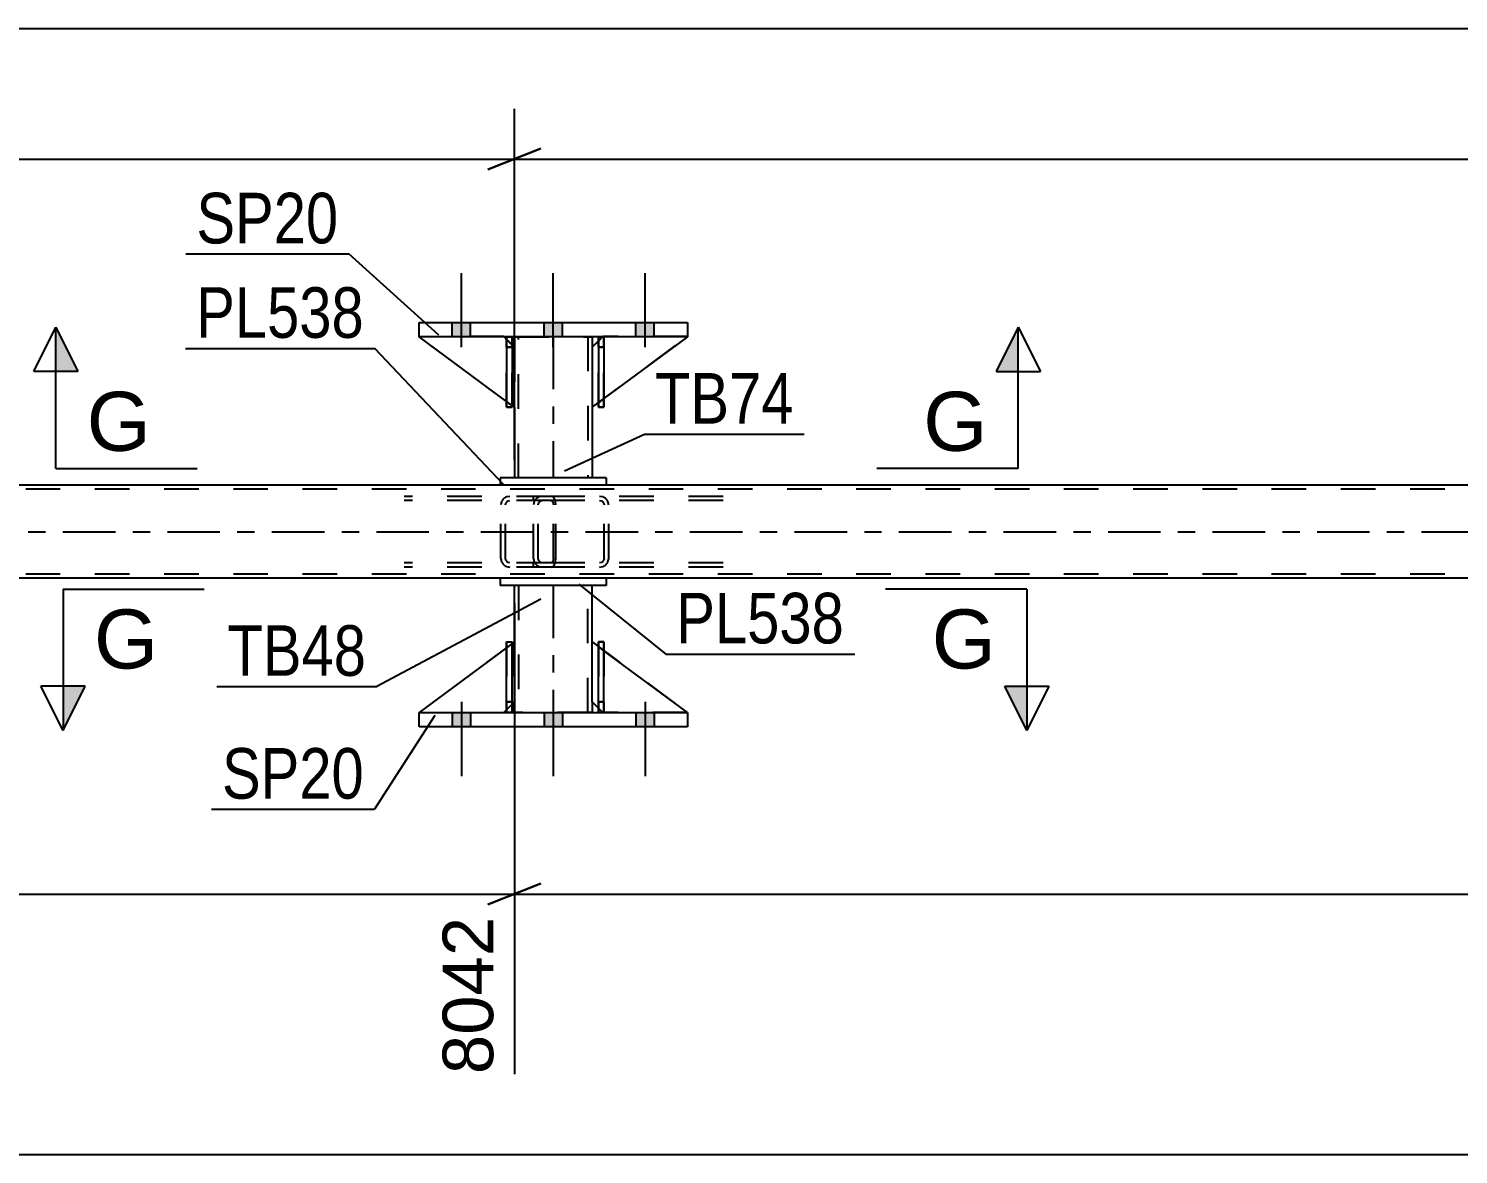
# Model space of a CAD drawing. Header units: millimetres. Extents: x 0 to 841, y 0 to 594.
# Drawn here: x 305.9 to 386.8, y 196.6 to 260.3 of the extents above; entities that cross this region are included whole.
import ezdxf

# ---------------------------------------------------------------- set-up
doc = ezdxf.new("R2010")
doc.units = ezdxf.units.MM
doc.linetypes.add('DXK_LINE_DOT2', pattern=[3.9198, 1.9599, -1.9599])
doc.linetypes.add('DXK_LINE_DOT3', pattern=[5.9187, 2.979, -0.9799, 0.9799, -0.9799])
doc.styles.add('Arial', font='ARIAL.TTF', dxfattribs={"height": 0.2})
doc.styles.add('Arial Narrow', font='ARIALN.TTF', dxfattribs={"height": 0.2})

# ---------------------------------------------------------------- blocks, each defined once
blk = doc.blocks.new('Part-318886624-4807 - 4663')
at = {"color": 2, "linetype": 'Continuous'}
for p, q in [((332.935, 225.275), (327.981, 221.606)), ((333.381, 225.606), (333.255, 225.512)), ((333.381, 222.206), (333.381, 225.606)), ((333.381, 222.206), (333.255, 222.08)), ((333.381, 222.206), (333.381, 222.206)), ((332.935, 221.76), (332.781, 221.606))]:
    blk.add_line(p, q, dxfattribs=at)
at = {"color": 7, "linetype": 'DXK_LINE_DOT2'}
for p, q in [((333.255, 225.512), (332.935, 225.275)), ((333.381, 222.206), (333.381, 225.606)), ((333.381, 222.206), (332.781, 221.606)), ((333.255, 222.08), (332.935, 221.76)), ((327.981, 221.606), (327.981, 221.606)), ((327.981, 221.606), (332.781, 221.606))]:
    blk.add_line(p, q, dxfattribs=at)
blk = doc.blocks.new('Part-318886624-4748 - 4663')
at = {"color": 7, "linetype": 'DXK_LINE_DOT2'}
for p, q in [((334.503, 233.55), (334.464, 233.366)), ((334.464, 230.326), (334.464, 233.366)), ((334.72, 233.366), (334.739, 233.458)), ((334.72, 230.326), (334.72, 233.366)), ((334.739, 233.458), (334.795, 233.536)), ((334.975, 233.846), (334.78, 233.81)), ((334.795, 233.536), (334.877, 233.588)), ((334.877, 233.588), (334.975, 233.606)), ((345.203, 233.846), (334.975, 233.846)), ((345.203, 233.606), (334.975, 233.606)), ((338.406, 233.81), (338.21, 233.846)), ((338.21, 233.606), (338.308, 233.588)), ((338.308, 233.588), (338.391, 233.536)), ((338.391, 233.536), (338.446, 233.458)), ((338.446, 233.458), (338.466, 233.366)), ((338.466, 230.326), (338.466, 233.366)), ((338.721, 233.366), (338.682, 233.55)), ((338.721, 230.326), (338.721, 233.366)), ((334.464, 230.326), (334.503, 230.143)), ((334.739, 230.234), (334.72, 230.326)), ((334.795, 230.157), (334.739, 230.234)), ((334.877, 230.105), (334.795, 230.157)), ((334.975, 230.086), (334.877, 230.105)), ((345.203, 230.086), (334.975, 230.086)), ((338.308, 230.105), (338.21, 230.086)), ((338.391, 230.157), (338.308, 230.105)), ((338.446, 230.234), (338.391, 230.157)), ((338.466, 230.326), (338.446, 230.234)), ((338.682, 230.143), (338.721, 230.326)), ((334.78, 229.883), (334.975, 229.846)), ((345.203, 229.846), (334.975, 229.846)), ((338.21, 229.846), (338.406, 229.883))]:
    blk.add_line(p, q, dxfattribs=at)
for centre, start, end in [((334.956, 233.346), 110.75832, 155.68004), ((338.23, 233.346), 24.31996, 69.24168), ((334.956, 230.347), 204.31996, 249.24168), ((338.23, 230.347), 290.75832, 335.68004)]:
    blk.add_arc(centre, 0.496, start, end, dxfattribs=at)
blk = doc.blocks.new('Bolt-318886624-4821 - 4663')
at = {"linetype": 'Continuous'}
for points in [[(330.901, 243.686), (329.861, 243.686), (329.861, 242.886), (330.901, 242.886)], [(330.901, 243.686), (329.861, 243.686), (329.861, 242.886), (330.901, 242.886)], [(330.901, 243.686), (329.861, 243.686), (329.861, 242.886), (330.901, 242.886)], [(336.101, 243.686), (335.061, 243.686), (335.061, 242.886), (336.101, 242.886)], [(336.101, 243.686), (335.061, 243.686), (335.061, 242.886), (336.101, 242.886)], [(341.301, 243.686), (340.261, 243.686), (340.261, 242.886), (341.301, 242.886)], [(341.301, 243.686), (340.261, 243.686), (340.261, 242.886), (341.301, 242.886)], [(341.301, 243.686), (340.261, 243.686), (340.261, 242.886), (341.301, 242.886)]]:
    blk.add_hatch(color=1, dxfattribs=at).paths.add_polyline_path(points)
at = {"color": 1, "linetype": 'Continuous'}
for p, q in [((330.381, 242.286), (330.381, 246.486)), ((330.381, 242.286), (330.381, 246.486)), ((330.381, 242.286), (330.381, 246.486)), ((335.581, 242.286), (335.581, 246.486)), ((335.581, 242.286), (335.581, 246.486)), ((340.781, 242.286), (340.781, 246.486)), ((340.781, 242.286), (340.781, 246.486)), ((340.781, 242.286), (340.781, 246.486)), ((329.861, 242.886), (329.861, 243.686)), ((329.861, 242.886), (329.861, 243.686)), ((329.861, 242.886), (329.861, 243.686)), ((330.901, 242.886), (330.901, 243.686)), ((330.901, 242.886), (330.901, 243.686)), ((330.901, 242.886), (330.901, 243.686)), ((335.061, 242.886), (335.061, 243.686)), ((335.061, 242.886), (335.061, 243.686)), ((336.101, 242.886), (336.101, 243.686)), ((336.101, 242.886), (336.101, 243.686)), ((340.261, 242.886), (340.261, 243.686)), ((340.261, 242.886), (340.261, 243.686)), ((340.261, 242.886), (340.261, 243.686)), ((341.301, 242.886), (341.301, 243.686)), ((341.301, 242.886), (341.301, 243.686)), ((341.301, 242.886), (341.301, 243.686))]:
    blk.add_line(p, q, dxfattribs=at)
blk = doc.blocks.new('Bolt-318886624-4822 - 4663')
at = {"linetype": 'Continuous'}
for points in [[(329.861, 220.806), (330.901, 220.806), (330.901, 221.606), (329.861, 221.606)], [(329.861, 220.806), (330.901, 220.806), (330.901, 221.606), (329.861, 221.606)], [(329.861, 220.806), (330.901, 220.806), (330.901, 221.606), (329.861, 221.606)], [(335.061, 220.806), (336.101, 220.806), (336.101, 221.606), (335.061, 221.606)], [(335.061, 220.806), (336.101, 220.806), (336.101, 221.606), (335.061, 221.606)], [(340.261, 220.806), (341.301, 220.806), (341.301, 221.606), (340.261, 221.606)], [(340.261, 220.806), (341.301, 220.806), (341.301, 221.606), (340.261, 221.606)], [(340.261, 220.806), (341.301, 220.806), (341.301, 221.606), (340.261, 221.606)]]:
    blk.add_hatch(color=1, dxfattribs=at).paths.add_polyline_path(points)
at = {"color": 1, "linetype": 'Continuous'}
for p, q in [((330.381, 222.206), (330.381, 218.006)), ((330.381, 222.206), (330.381, 218.006)), ((330.381, 222.206), (330.381, 218.006)), ((335.581, 222.206), (335.581, 218.006)), ((335.581, 222.206), (335.581, 218.006)), ((340.781, 222.206), (340.781, 218.006)), ((340.781, 222.206), (340.781, 218.006)), ((340.781, 222.206), (340.781, 218.006)), ((329.861, 221.606), (329.861, 220.806)), ((329.861, 221.606), (329.861, 220.806)), ((329.861, 221.606), (329.861, 220.806)), ((330.901, 221.606), (330.901, 220.806)), ((330.901, 221.606), (330.901, 220.806)), ((330.901, 221.606), (330.901, 220.806)), ((335.061, 221.606), (335.061, 220.806)), ((335.061, 221.606), (335.061, 220.806)), ((336.101, 221.606), (336.101, 220.806)), ((336.101, 221.606), (336.101, 220.806)), ((340.261, 221.606), (340.261, 220.806)), ((340.261, 221.606), (340.261, 220.806)), ((340.261, 221.606), (340.261, 220.806)), ((341.301, 221.606), (341.301, 220.806)), ((341.301, 221.606), (341.301, 220.806)), ((341.301, 221.606), (341.301, 220.806))]:
    blk.add_line(p, q, dxfattribs=at)
blk = doc.blocks.new('Part-318886624-4694 - 4663')
at = {"color": 7, "linetype": 'DXK_LINE_DOT2'}
for p, q in [((332.935, 225.606), (333.255, 225.606)), ((332.935, 222.206), (332.935, 225.606)), ((332.935, 225.606), (332.935, 221.606)), ((333.255, 225.606), (333.255, 222.206)), ((333.255, 221.606), (333.255, 225.512)), ((333.255, 222.206), (332.935, 222.206)), ((332.935, 221.606), (332.935, 222.206)), ((333.255, 222.206), (333.255, 221.606)), ((333.255, 221.606), (332.935, 221.606)), ((333.255, 221.606), (333.255, 221.606))]:
    blk.add_line(p, q, dxfattribs=at)
blk = doc.blocks.new('Part-318886624-4695 - 4663')
at = {"color": 2, "linetype": 'Continuous'}
for p, q in [((338.135, 221.606), (338.135, 225.606)), ((338.135, 225.606), (338.455, 225.606)), ((338.455, 221.606), (338.455, 225.606)), ((338.135, 221.606), (338.135, 221.606)), ((338.455, 221.606), (338.135, 221.606))]:
    blk.add_line(p, q, dxfattribs=at)
at = {"color": 7, "linetype": 'DXK_LINE_DOT2'}
for p, q in [((338.135, 225.606), (338.135, 222.206)), ((338.455, 222.206), (338.455, 225.606)), ((338.135, 222.206), (338.135, 221.606)), ((338.135, 222.206), (338.455, 222.206)), ((338.455, 221.606), (338.455, 222.206)), ((338.135, 221.606), (338.135, 221.606)), ((338.135, 221.606), (338.135, 221.606)), ((338.455, 221.606), (338.455, 221.606))]:
    blk.add_line(p, q, dxfattribs=at)
blk = doc.blocks.new('Part-318886624-4701 - 4663')
at = {"color": 2, "linetype": 'Continuous'}
for p, q in [((333.381, 225.606), (333.381, 228.806)), ((337.781, 225.606), (337.781, 228.806)), ((333.381, 221.606), (333.381, 222.206)), ((337.781, 222.206), (337.781, 221.606))]:
    blk.add_line(p, q, dxfattribs=at)
at = {"color": 7, "linetype": 'DXK_LINE_DOT2'}
for p, q in [((337.781, 228.806), (333.381, 228.806)), ((333.621, 228.806), (333.621, 221.606)), ((337.541, 221.606), (337.541, 228.806)), ((333.381, 222.206), (333.381, 225.606)), ((337.781, 222.206), (337.781, 225.606)), ((337.781, 221.606), (333.381, 221.606))]:
    blk.add_line(p, q, dxfattribs=at)
at = {"color": 7, "linetype": 'DXK_LINE_DOT3'}
blk.add_line((335.581, 228.806), (335.581, 221.606), dxfattribs=at)
blk = doc.blocks.new('Part-318886624-4776 - 4663')
at = {"color": 7, "linetype": 'DXK_LINE_DOT2'}
for p, q in [((727.086, 234.246), (71.062, 234.246)), ((338.582, 234.486), (332.582, 234.486)), ((727.086, 229.446), (71.062, 229.446))]:
    blk.add_line(p, q, dxfattribs=at)
at = {"color": 2, "linetype": 'Continuous'}
for p, q in [((332.582, 234.486), (168.313, 234.486)), ((587.984, 234.486), (338.582, 234.486)), ((727.086, 229.206), (71.062, 229.206))]:
    blk.add_line(p, q, dxfattribs=at)
at = {"color": 7, "linetype": 'DXK_LINE_DOT3'}
blk.add_line((71.062, 231.846), (726.802, 231.846), dxfattribs=at)
blk = doc.blocks.new('Part-318886624-4716 - 4663')
at = {"color": 2, "linetype": 'Continuous'}
for p, q in [((338.582, 229.206), (332.582, 229.206)), ((332.582, 229.206), (332.582, 228.806)), ((338.582, 229.206), (338.582, 228.806)), ((338.582, 228.806), (332.582, 228.806))]:
    blk.add_line(p, q, dxfattribs=at)
blk = doc.blocks.new('Part-318886624-4756 - 4663')
at = {"color": 7, "linetype": 'DXK_LINE_DOT2'}
for p, q in [((335.457, 233.846), (327.133, 233.846)), ((335.457, 233.606), (327.133, 233.606)), ((332.658, 233.55), (332.619, 233.366)), ((332.619, 230.326), (332.619, 233.366)), ((332.871, 233.366), (332.89, 233.458)), ((332.871, 230.326), (332.871, 233.366)), ((332.89, 233.458), (332.944, 233.536)), ((333.122, 233.846), (332.93, 233.81)), ((332.944, 233.536), (333.026, 233.588)), ((333.026, 233.588), (333.122, 233.606)), ((334.464, 233.606), (334.464, 233.846)), ((335.56, 233.81), (335.457, 233.846)), ((335.457, 233.606), (335.508, 233.588)), ((335.508, 233.588), (335.552, 233.536)), ((335.552, 233.536), (335.582, 233.458)), ((335.648, 233.706), (335.56, 233.81)), ((335.582, 233.458), (335.592, 233.366)), ((335.592, 230.326), (335.592, 233.366)), ((335.707, 233.55), (335.648, 233.706)), ((335.728, 233.366), (335.707, 233.55)), ((335.728, 230.326), (335.728, 233.366)), ((335.457, 230.086), (327.133, 230.086)), ((332.619, 230.326), (332.658, 230.143)), ((332.89, 230.234), (332.871, 230.326)), ((332.944, 230.157), (332.89, 230.234)), ((333.026, 230.105), (332.944, 230.157)), ((333.122, 230.086), (333.026, 230.105)), ((334.464, 229.846), (334.464, 230.086)), ((335.508, 230.105), (335.457, 230.086)), ((335.552, 230.157), (335.508, 230.105)), ((335.582, 230.234), (335.552, 230.157)), ((335.56, 229.883), (335.648, 229.987)), ((335.592, 230.326), (335.582, 230.234)), ((335.648, 229.987), (335.707, 230.143)), ((335.707, 230.143), (335.728, 230.326)), ((335.457, 229.846), (327.133, 229.846)), ((332.93, 229.883), (333.122, 229.846)), ((335.457, 229.846), (335.56, 229.883))]:
    blk.add_line(p, q, dxfattribs=at)
for centre, start, end in [((333.108, 233.351), 111.1941, 156.15059), ((333.108, 230.342), 203.84941, 248.8059)]:
    blk.add_arc(centre, 0.492, start, end, dxfattribs=at)
blk = doc.blocks.new('Part-318886624-4826 - 4663')
at = {"color": 2, "linetype": 'Continuous'}
for p, q in [((332.935, 221.606), (332.935, 225.606)), ((332.935, 225.606), (333.255, 225.606)), ((333.255, 221.606), (333.255, 225.606)), ((332.935, 221.606), (332.935, 221.606)), ((333.255, 221.606), (332.935, 221.606))]:
    blk.add_line(p, q, dxfattribs=at)
at = {"color": 7, "linetype": 'DXK_LINE_DOT2'}
for p, q in [((332.935, 225.606), (332.935, 222.206)), ((333.255, 222.206), (333.255, 225.606)), ((332.935, 222.206), (332.935, 221.606)), ((332.935, 222.206), (333.255, 222.206)), ((333.255, 221.606), (333.255, 222.206)), ((332.935, 221.606), (332.935, 221.606)), ((332.935, 221.606), (332.935, 221.606)), ((333.255, 221.606), (333.255, 221.606))]:
    blk.add_line(p, q, dxfattribs=at)
blk = doc.blocks.new('Part-318886624-4910 - 4663')
at = {"color": 7, "linetype": 'DXK_LINE_DOT2'}
for p, q in [((338.135, 242.286), (338.135, 242.886)), ((338.135, 242.886), (338.135, 242.886)), ((338.135, 242.886), (338.135, 238.886)), ((338.135, 242.886), (338.455, 242.886)), ((338.135, 238.886), (338.135, 242.286)), ((338.135, 242.286), (338.455, 242.286)), ((338.455, 242.886), (338.455, 242.286)), ((338.455, 238.886), (338.455, 242.886)), ((338.455, 242.286), (338.455, 238.886)), ((338.135, 238.886), (338.455, 238.886))]:
    blk.add_line(p, q, dxfattribs=at)
blk = doc.blocks.new('Part-318886624-4831 - 4663')
at = {"color": 2, "linetype": 'Continuous'}
for p, q in [((327.981, 220.806), (327.981, 221.606)), ((327.981, 221.606), (343.181, 221.606)), ((343.181, 221.606), (343.181, 220.806)), ((343.181, 220.806), (327.981, 220.806))]:
    blk.add_line(p, q, dxfattribs=at)
blk = doc.blocks.new('Part-318886624-4832 - 4663')
at = {"color": 7, "linetype": 'DXK_LINE_DOT2'}
for p, q in [((338.382, 242.887), (337.782, 242.287)), ((337.782, 238.887), (343.182, 242.887)), ((337.782, 242.287), (337.782, 238.887)), ((343.182, 242.887), (338.382, 242.887))]:
    blk.add_line(p, q, dxfattribs=at)
blk = doc.blocks.new('Part-318886624-4851 - 4663')
at = {"color": 2, "linetype": 'Continuous'}
for p, q in [((333.381, 242.886), (333.381, 242.287)), ((337.781, 242.886), (337.781, 242.286)), ((333.381, 238.887), (333.381, 234.886)), ((337.781, 238.886), (337.781, 234.886))]:
    blk.add_line(p, q, dxfattribs=at)
at = {"color": 7, "linetype": 'DXK_LINE_DOT2'}
for p, q in [((333.381, 242.886), (337.781, 242.886)), ((333.381, 242.287), (333.381, 238.887)), ((333.621, 234.886), (333.621, 242.886)), ((337.541, 242.886), (337.541, 234.886)), ((337.781, 242.286), (337.781, 238.886)), ((337.781, 234.886), (333.381, 234.886))]:
    blk.add_line(p, q, dxfattribs=at)
at = {"color": 7, "linetype": 'DXK_LINE_DOT3'}
blk.add_line((335.581, 242.886), (335.581, 234.886), dxfattribs=at)
blk = doc.blocks.new('Part-318886624-4852 - 4663')
at = {"color": 7, "linetype": 'DXK_LINE_DOT2'}
for p, q in [((337.782, 222.206), (337.782, 225.606)), ((337.782, 225.606), (343.182, 221.606)), ((338.382, 221.606), (337.782, 222.206)), ((343.182, 221.606), (338.382, 221.606))]:
    blk.add_line(p, q, dxfattribs=at)
blk = doc.blocks.new('Part-318886624-4853 - 4663')
at = {"color": 2, "linetype": 'Continuous'}
for p, q in [((337.782, 222.206), (337.782, 225.606)), ((337.782, 225.606), (338.135, 225.344)), ((343.182, 221.606), (338.455, 225.107)), ((338.135, 221.852), (337.782, 222.206))]:
    blk.add_line(p, q, dxfattribs=at)
at = {"color": 7, "linetype": 'DXK_LINE_DOT2'}
for p, q in [((338.455, 225.107), (338.135, 225.344)), ((338.135, 221.852), (338.382, 221.606)), ((338.382, 221.606), (343.182, 221.606))]:
    blk.add_line(p, q, dxfattribs=at)
blk = doc.blocks.new('Part-318886624-4858 - 4663')
at = {"color": 2, "linetype": 'Continuous'}
for p, q in [((327.981, 242.886), (327.981, 243.686)), ((327.981, 243.686), (343.181, 243.686)), ((343.181, 243.686), (343.181, 242.886)), ((343.181, 242.886), (327.981, 242.886))]:
    blk.add_line(p, q, dxfattribs=at)
blk = doc.blocks.new('Part-318886624-4860 - 4663')
at = {"color": 2, "linetype": 'Continuous'}
for p, q in [((338.135, 242.64), (337.782, 242.287)), ((337.782, 242.287), (337.782, 238.887)), ((343.181, 242.886), (338.455, 239.385)), ((337.782, 238.887), (338.135, 239.148))]:
    blk.add_line(p, q, dxfattribs=at)
at = {"color": 7, "linetype": 'DXK_LINE_DOT2'}
for p, q in [((338.382, 242.887), (338.135, 242.64)), ((343.182, 242.887), (338.382, 242.887)), ((343.181, 242.886), (343.182, 242.887)), ((343.182, 242.887), (343.181, 242.886)), ((338.455, 239.385), (338.135, 239.148))]:
    blk.add_line(p, q, dxfattribs=at)
blk = doc.blocks.new('Part-318886624-4864 - 4663')
at = {"color": 7, "linetype": 'DXK_LINE_DOT2'}
for p, q in [((333.381, 225.606), (327.981, 221.606)), ((333.381, 222.206), (333.381, 225.606)), ((333.381, 225.606), (333.381, 222.206)), ((332.781, 221.606), (333.381, 222.206)), ((333.381, 222.206), (332.781, 221.606)), ((333.381, 222.206), (333.381, 222.206)), ((327.981, 221.606), (332.781, 221.606))]:
    blk.add_line(p, q, dxfattribs=at)
blk = doc.blocks.new('Part-318886624-4871 - 4663')
at = {"color": 2, "linetype": 'Continuous'}
for p, q in [((338.582, 234.886), (332.582, 234.886)), ((332.582, 234.886), (332.582, 234.486)), ((338.582, 234.886), (338.582, 234.486)), ((338.582, 234.486), (332.582, 234.486))]:
    blk.add_line(p, q, dxfattribs=at)
blk = doc.blocks.new('Part-318886624-4872 - 4663')
at = {"color": 7, "linetype": 'DXK_LINE_DOT2'}
for p, q in [((327.981, 242.886), (332.781, 242.887)), ((333.381, 238.887), (327.981, 242.886)), ((332.781, 242.887), (333.381, 242.287)), ((333.381, 242.287), (332.781, 242.887)), ((333.381, 242.287), (333.381, 238.887)), ((333.381, 242.287), (333.381, 242.287)), ((333.381, 242.287), (333.381, 238.887))]:
    blk.add_line(p, q, dxfattribs=at)
blk = doc.blocks.new('Part-318886624-4873 - 4663')
at = {"color": 7, "linetype": 'DXK_LINE_DOT2'}
for p, q in [((332.781, 242.887), (327.981, 242.886)), ((327.981, 242.886), (327.981, 242.886)), ((332.781, 242.887), (333.381, 242.287)), ((333.255, 242.413), (332.935, 242.733)), ((333.381, 242.287), (333.381, 238.887)), ((333.255, 238.98), (332.935, 239.217))]:
    blk.add_line(p, q, dxfattribs=at)
at = {"color": 2, "linetype": 'Continuous'}
for p, q in [((332.935, 239.217), (327.981, 242.886)), ((332.935, 242.733), (332.781, 242.887)), ((333.381, 242.287), (333.255, 242.413)), ((333.381, 242.287), (333.381, 242.287)), ((333.381, 238.887), (333.381, 242.287)), ((333.255, 238.98), (333.381, 238.887)), ((333.381, 238.887), (333.381, 238.887))]:
    blk.add_line(p, q, dxfattribs=at)
blk = doc.blocks.new('Part-318886624-4887 - 4663')
at = {"color": 7, "linetype": 'DXK_LINE_DOT2'}
for p, q in [((332.935, 242.286), (332.935, 242.886)), ((332.935, 242.886), (332.935, 242.886)), ((332.935, 242.886), (332.935, 238.886)), ((332.935, 242.886), (333.255, 242.886)), ((332.935, 238.886), (332.935, 242.286)), ((332.935, 242.286), (333.255, 242.286)), ((333.255, 242.886), (333.255, 242.286)), ((333.255, 238.886), (333.255, 242.886)), ((333.255, 242.286), (333.255, 238.886)), ((332.935, 238.886), (333.255, 238.886))]:
    blk.add_line(p, q, dxfattribs=at)
blk = doc.blocks.new('Part-318886624-4888 - 4663')
at = {"color": 2, "linetype": 'Continuous'}
for p, q in [((338.455, 242.886), (338.135, 242.886)), ((338.135, 242.886), (338.135, 238.886)), ((338.455, 242.886), (338.455, 242.886)), ((338.455, 242.886), (338.455, 238.886)), ((338.455, 238.886), (338.135, 238.886))]:
    blk.add_line(p, q, dxfattribs=at)
at = {"color": 7, "linetype": 'DXK_LINE_DOT2'}
for p, q in [((338.135, 242.886), (338.135, 242.286)), ((338.135, 242.886), (338.135, 242.886)), ((338.455, 242.286), (338.135, 242.286)), ((338.135, 242.286), (338.135, 238.886)), ((338.455, 242.286), (338.455, 242.886)), ((338.455, 242.886), (338.455, 242.886)), ((338.455, 238.886), (338.455, 242.286))]:
    blk.add_line(p, q, dxfattribs=at)
blk = doc.blocks.new('Part-318886624-4889 - 4663')
at = {"color": 7, "linetype": 'DXK_LINE_DOT2'}
for p, q in [((338.455, 225.606), (338.135, 225.606)), ((338.135, 222.206), (338.135, 225.606)), ((338.135, 225.606), (338.135, 221.606)), ((338.455, 225.606), (338.455, 222.206)), ((338.455, 221.606), (338.455, 225.606)), ((338.455, 222.206), (338.135, 222.206)), ((338.135, 221.606), (338.135, 222.206)), ((338.455, 222.206), (338.455, 221.606)), ((338.455, 221.606), (338.135, 221.606)), ((338.455, 221.606), (338.455, 221.606))]:
    blk.add_line(p, q, dxfattribs=at)
blk = doc.blocks.new('Part-318886624-4921 - 4663')
at = {"color": 2, "linetype": 'Continuous'}
for p, q in [((333.255, 242.886), (332.935, 242.886)), ((332.935, 242.886), (332.935, 238.886)), ((333.255, 242.886), (333.255, 242.886)), ((333.255, 242.886), (333.255, 238.886)), ((333.255, 238.886), (332.935, 238.886))]:
    blk.add_line(p, q, dxfattribs=at)
at = {"color": 7, "linetype": 'DXK_LINE_DOT2'}
for p, q in [((332.935, 242.886), (332.935, 242.286)), ((332.935, 242.886), (332.935, 242.886)), ((333.255, 242.286), (332.935, 242.286)), ((332.935, 242.286), (332.935, 238.886)), ((333.255, 242.286), (333.255, 242.886)), ((333.255, 242.886), (333.255, 242.886)), ((333.255, 238.886), (333.255, 242.286))]:
    blk.add_line(p, q, dxfattribs=at)
blk = doc.blocks.new('StraightDimension-318886624-5051 - 4663')
at = {"color": 7, "linetype": 'Continuous'}
for p, q in [((333.381, 235.886), (333.381, 255.793)), ((334.881, 253.543), (331.881, 252.343)), ((333.381, 252.943), (588.784, 252.943))]:
    blk.add_line(p, q, dxfattribs=at)
blk = doc.blocks.new('StraightDimension-318886624-4982 - 4663')
at = {"color": 7, "linetype": 'Continuous'}
for p, q in [((333.381, 227.806), (333.381, 201.139)), ((163.113, 211.333), (333.381, 211.333)), ((331.881, 210.733), (334.881, 211.933))]:
    blk.add_line(p, q, dxfattribs=at)
at = {"color": 0, "linetype": 'Continuous'}
blk.add_wipeout([(332.781, 210.633), (328.581, 210.633), (328.581, 200.538), (332.781, 200.539)], dxfattribs=at)
at = {"color": 3, "linetype": 'Continuous', "style": 'Arial'}
blk.add_text('8042', height=2.8652, rotation=90.00021, dxfattribs=at).set_placement((332.181, 201.139))
blk = doc.blocks.new('StraightDimension-318886624-4957 - 4663')
at = {"color": 7, "linetype": 'Continuous'}
blk.add_line((61.802, 196.594), (728.285, 196.594), dxfattribs=at)
blk = doc.blocks.new('StraightDimension-318886624-4995 - 4663')
at = {"color": 7, "linetype": 'Continuous'}
for p, q in [((333.381, 227.806), (333.381, 201.139)), ((334.881, 211.933), (331.881, 210.733)), ((333.381, 211.333), (588.784, 211.333))]:
    blk.add_line(p, q, dxfattribs=at)
blk = doc.blocks.new('StraightDimension-318886624-5038 - 4663')
at = {"color": 7, "linetype": 'Continuous'}
for p, q in [((333.381, 235.886), (333.381, 255.793)), ((331.881, 252.343), (334.881, 253.543)), ((163.113, 252.943), (333.381, 252.943))]:
    blk.add_line(p, q, dxfattribs=at)
blk = doc.blocks.new('StraightDimension-318886624-5105 - 4663')
at = {"color": 7, "linetype": 'Continuous'}
blk.add_line((62.442, 260.326), (727.65, 260.326), dxfattribs=at)
blk = doc.blocks.new('Mark-318886624-4697 - 4663')
at = {"color": 30, "linetype": 'Continuous'}
for p in [(334.87, 228.025), (316.535, 223.086)]:
    blk.add_line(p, (325.589, 223.086), dxfattribs=at)
at = {"color": 0}
blk.add_wipeout([(324.989, 223.686), (324.989, 226.686), (317.135, 226.686), (317.135, 223.686)], dxfattribs=at)
blk.add_wipeout([(324.989, 223.686), (324.989, 226.686), (317.135, 226.686), (317.135, 223.686)], dxfattribs=at)
at = {"color": 3, "style": 'Arial Narrow'}
blk.add_text('TB48', height=2.8633, dxfattribs=at).set_placement((317.135, 223.686))
blk = doc.blocks.new('Mark-318886624-4712 - 4663')
at = {"color": 30, "linetype": 'Continuous'}
for p, q in [((337.035, 228.882), (341.952, 224.921)), ((341.952, 224.921), (352.656, 224.921))]:
    blk.add_line(p, q, dxfattribs=at)
at = {"color": 0}
blk.add_wipeout([(352.056, 225.521), (352.056, 228.521), (342.552, 228.521), (342.552, 225.521)], dxfattribs=at)
blk.add_wipeout([(352.056, 225.521), (352.056, 228.521), (342.552, 228.521), (342.552, 225.521)], dxfattribs=at)
at = {"color": 3, "style": 'Arial Narrow'}
blk.add_text('PL538', height=2.8633, dxfattribs=at).set_placement((342.552, 225.521))
blk = doc.blocks.new('Mark-318886624-4827 - 4663')
at = {"color": 30, "linetype": 'Continuous'}
for p in [(328.87, 221.434), (316.225, 216.132)]:
    blk.add_line(p, (325.464, 216.132), dxfattribs=at)
at = {"color": 0}
blk.add_wipeout([(324.864, 216.732), (324.864, 219.732), (316.825, 219.732), (316.825, 216.732)], dxfattribs=at)
blk.add_wipeout([(324.864, 216.732), (324.864, 219.732), (316.825, 219.732), (316.825, 216.732)], dxfattribs=at)
at = {"color": 3, "style": 'Arial Narrow'}
blk.add_text('SP20', height=2.8633, dxfattribs=at).set_placement((316.825, 216.732))
blk = doc.blocks.new('Mark-318886624-4847 - 4663')
at = {"color": 30, "linetype": 'Continuous'}
for p, q in [((336.218, 235.3), (340.744, 237.361)), ((340.744, 237.361), (349.799, 237.361))]:
    blk.add_line(p, q, dxfattribs=at)
at = {"color": 0}
blk.add_wipeout([(349.199, 237.961), (349.199, 240.961), (341.344, 240.961), (341.344, 237.961)], dxfattribs=at)
blk.add_wipeout([(349.199, 237.961), (349.199, 240.961), (341.344, 240.961), (341.344, 237.961)], dxfattribs=at)
at = {"color": 3, "style": 'Arial Narrow'}
blk.add_text('TB74', height=2.8633, dxfattribs=at).set_placement((341.344, 237.961))
blk = doc.blocks.new('Mark-318886624-4854 - 4663')
at = {"color": 30, "linetype": 'Continuous'}
for p in [(314.776, 247.567), (329.098, 242.966)]:
    blk.add_line(p, (324.015, 247.567), dxfattribs=at)
at = {"color": 0}
blk.add_wipeout([(323.415, 248.167), (323.415, 251.167), (315.376, 251.167), (315.376, 248.167)], dxfattribs=at)
blk.add_wipeout([(323.415, 248.167), (323.415, 251.167), (315.376, 251.167), (315.376, 248.167)], dxfattribs=at)
at = {"color": 3, "style": 'Arial Narrow'}
blk.add_text('SP20', height=2.8633, dxfattribs=at).set_placement((315.376, 248.167))
blk = doc.blocks.new('Mark-318886624-4867 - 4663')
at = {"color": 30, "linetype": 'Continuous'}
for p in [(314.765, 242.221), (332.774, 234.517)]:
    blk.add_line(p, (325.469, 242.221), dxfattribs=at)
at = {"color": 0}
blk.add_wipeout([(324.869, 242.821), (324.869, 245.821), (315.365, 245.821), (315.365, 242.821)], dxfattribs=at)
blk.add_wipeout([(324.869, 242.821), (324.869, 245.821), (315.365, 245.821), (315.365, 242.821)], dxfattribs=at)
at = {"color": 3, "style": 'Arial Narrow'}
blk.add_text('PL538', height=2.8633, dxfattribs=at).set_placement((315.365, 242.821))
blk = doc.blocks.new('SectionMark-318886624-5176 - 4663')
at = {"linetype": 'Continuous'}
for points in [[(307.822, 223.1), (309.072, 223.1), (307.822, 220.6)], [(361.146, 223.1), (362.396, 223.1), (362.396, 220.6)]]:
    blk.add_hatch(color=6, dxfattribs=at).paths.add_polyline_path(points)
at = {"color": 6, "linetype": 'Continuous'}
for p, q in [((307.822, 228.6), (315.822, 228.6)), ((307.822, 228.6), (307.822, 220.6)), ((362.396, 228.6), (354.396, 228.6)), ((362.396, 228.6), (362.396, 220.6)), ((307.822, 220.6), (306.572, 223.1)), ((309.072, 223.1), (306.572, 223.1)), ((307.822, 220.6), (309.072, 223.1)), ((361.146, 223.1), (363.646, 223.1)), ((362.396, 220.6), (361.146, 223.1)), ((363.646, 223.1), (362.396, 220.6))]:
    blk.add_line(p, q, dxfattribs=at)
at = {"color": 0, "linetype": 'Continuous'}
for points in [[(313.202, 224.1), (313.202, 227.6), (309.572, 227.6), (309.572, 224.1)], [(360.646, 224.1), (360.646, 227.6), (357.016, 227.6), (357.016, 224.1)]]:
    blk.add_wipeout(points, dxfattribs=at)
at = {"color": 3, "linetype": 'Continuous', "style": 'Arial'}
for p in [(309.572, 224.1), (357.016, 224.1)]:
    blk.add_text('G', height=3.343, dxfattribs=at).set_placement(p)
blk = doc.blocks.new('SectionMark-318886624-5184 - 4663')
at = {"linetype": 'Continuous'}
for points in [[(308.66, 240.923), (307.41, 240.923), (307.41, 243.423)], [(361.915, 240.923), (360.665, 240.923), (361.915, 243.423)]]:
    blk.add_hatch(color=6, dxfattribs=at).paths.add_polyline_path(points)
at = {"color": 6, "linetype": 'Continuous'}
for p, q in [((306.16, 240.923), (307.41, 243.423)), ((307.41, 235.423), (307.41, 243.423)), ((307.41, 243.423), (308.66, 240.923)), ((361.915, 243.423), (360.665, 240.923)), ((361.915, 235.423), (361.915, 243.423)), ((361.915, 243.423), (363.165, 240.923)), ((308.66, 240.923), (306.16, 240.923)), ((360.665, 240.923), (363.165, 240.923)), ((307.41, 235.423), (315.41, 235.423)), ((361.915, 235.423), (353.915, 235.423))]:
    blk.add_line(p, q, dxfattribs=at)
at = {"color": 0, "linetype": 'Continuous'}
for points in [[(312.79, 236.423), (312.79, 239.923), (309.16, 239.923), (309.16, 236.423)], [(360.165, 236.423), (360.165, 239.923), (356.535, 239.923), (356.535, 236.423)]]:
    blk.add_wipeout(points, dxfattribs=at)
at = {"color": 3, "linetype": 'Continuous', "style": 'Arial'}
for p in [(309.16, 236.423), (356.535, 236.423)]:
    blk.add_text('G', height=3.343, dxfattribs=at).set_placement(p)

msp = doc.modelspace()

# ---------------------------------------------------------------- block references
for name in ['Bolt-318886624-4821 - 4663', 'Part-318886624-4858 - 4663', 'Part-318886624-4872 - 4663', 'Part-318886624-4873 - 4663', 'Part-318886624-4887 - 4663', 'Part-318886624-4921 - 4663', 'Part-318886624-4851 - 4663', 'Part-318886624-4832 - 4663', 'Part-318886624-4860 - 4663', 'Part-318886624-4910 - 4663', 'Part-318886624-4888 - 4663', 'Part-318886624-4871 - 4663', 'Part-318886624-4776 - 4663', 'Part-318886624-4756 - 4663', 'Part-318886624-4748 - 4663', 'Part-318886624-4716 - 4663', 'Part-318886624-4701 - 4663', 'Part-318886624-4807 - 4663', 'Part-318886624-4864 - 4663', 'Part-318886624-4694 - 4663', 'Part-318886624-4826 - 4663', 'Part-318886624-4852 - 4663', 'Part-318886624-4853 - 4663', 'Part-318886624-4695 - 4663', 'Part-318886624-4889 - 4663', 'Bolt-318886624-4822 - 4663', 'Part-318886624-4831 - 4663']:
    msp.add_blockref(name, (0, 0))

# ---------------------------------------------------------------- next in the draw order: block references
for name in ['StraightDimension-318886624-5051 - 4663', 'StraightDimension-318886624-4982 - 4663']:
    msp.add_blockref(name, (0, 0))

# ---------------------------------------------------------------- next in the draw order: block references
for name in ['StraightDimension-318886624-5038 - 4663', 'StraightDimension-318886624-4957 - 4663']:
    msp.add_blockref(name, (0, 0))

# ---------------------------------------------------------------- next in the draw order: block references
for name in ['StraightDimension-318886624-5105 - 4663', 'StraightDimension-318886624-4995 - 4663', 'Mark-318886624-4827 - 4663']:
    msp.add_blockref(name, (0, 0))

# ---------------------------------------------------------------- next in the draw order: block references
for name in ['Mark-318886624-4854 - 4663', 'Mark-318886624-4847 - 4663', 'Mark-318886624-4712 - 4663', 'Mark-318886624-4697 - 4663']:
    msp.add_blockref(name, (0, 0))

# ---------------------------------------------------------------- next in the draw order: block references
for name in ['Mark-318886624-4867 - 4663', 'SectionMark-318886624-5176 - 4663']:
    msp.add_blockref(name, (0, 0))

# ---------------------------------------------------------------- next in the draw order: block references
msp.add_blockref('SectionMark-318886624-5184 - 4663', (0, 0))

doc.saveas('drawing.dxf')
